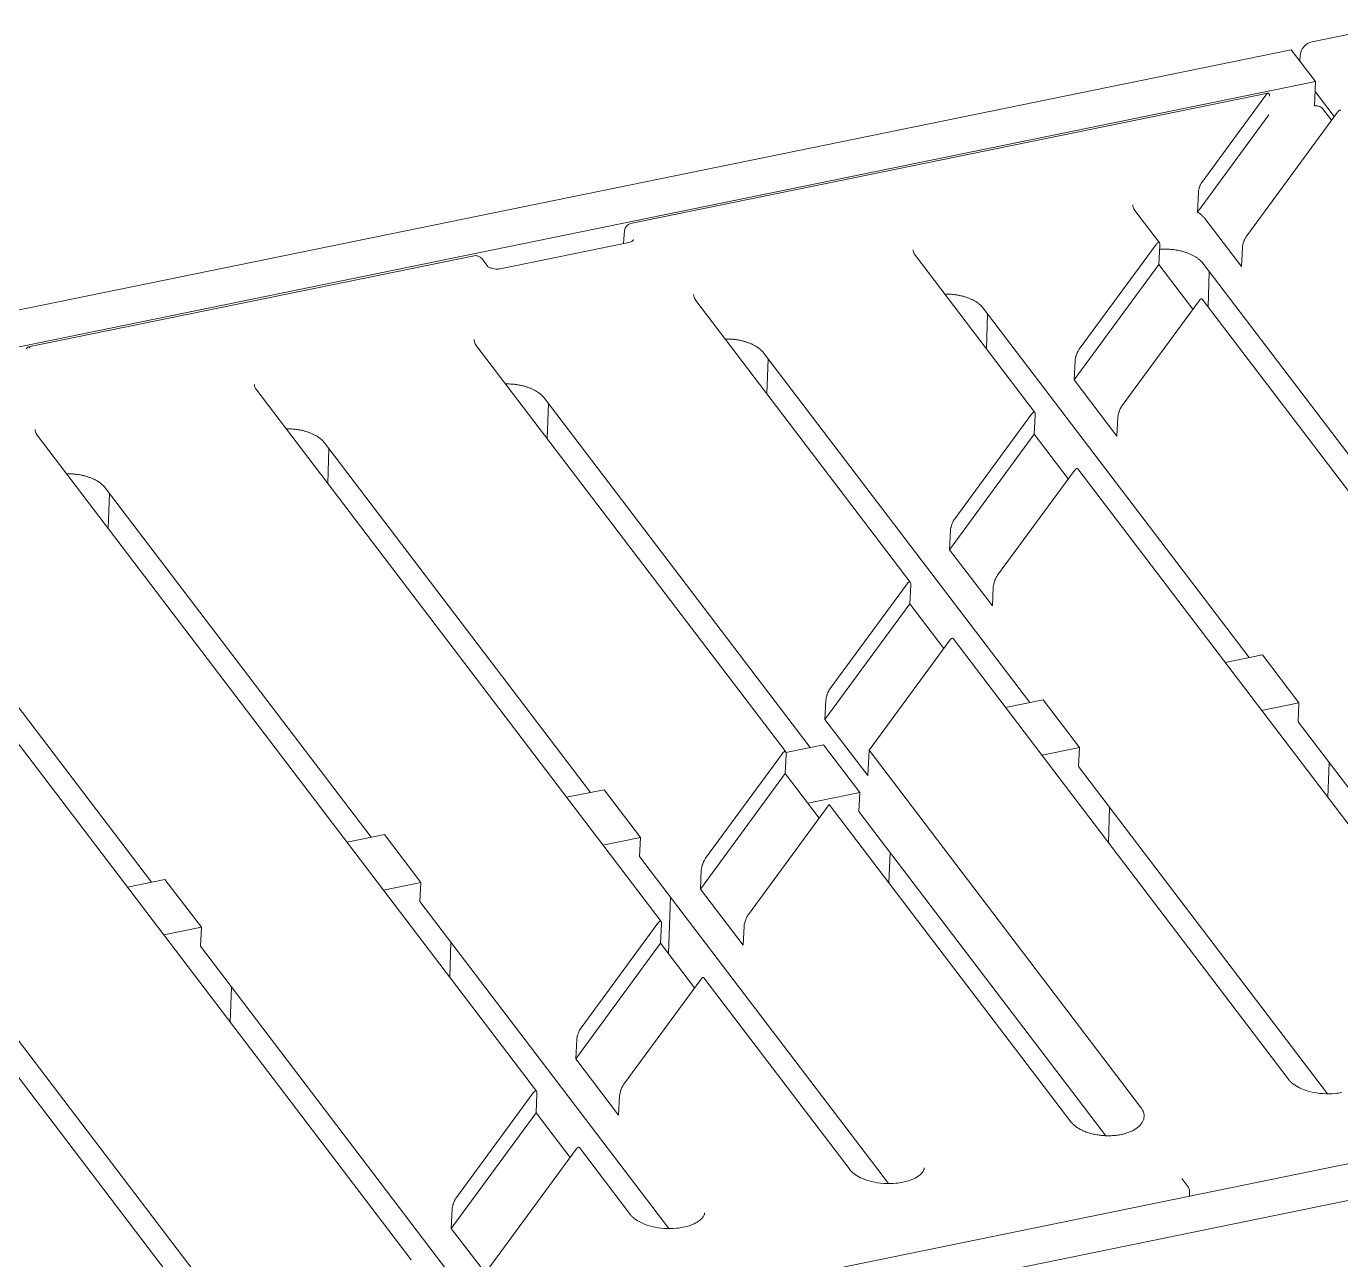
# Model space of a CAD drawing. Header units: millimetres. Extents: x 4267 to 8467, y 166 to 3136.
# Drawn here: x 5478.5 to 5557.1, y 2022.9 to 2096.7 of the extents above; entities that cross this region are included whole.
import ezdxf

# ---------------------------------------------------------------- set-up
doc = ezdxf.new("R2010")
doc.units = ezdxf.units.MM

msp = doc.modelspace()

# ---------------------------------------------------------------- linework, layer by layer
at = {"linetype": 'Continuous', "lineweight": 5}
for p, q in [((5559.907, 2096.669, 326.374), (5555.381, 2095.743, 326.374)), ((5135.581, 2009.621, 326.374), (5554.128, 2095.268, 326.374)), ((5554.128, 2095.268, 326.374), (5555.578, 2093.362, 326.374)), ((5554.652, 2094.886, 326.374), (5554.639, 2094.596, 326.374)), ((5137.031, 2007.715, 326.374), (5555.578, 2093.362, 326.374)), ((5555.578, 2093.362, 326.374), (5555.519, 2091.918, 326.374)), ((5552.734, 2092.665, 326.374), (5514.621, 2084.866, 326.374)), ((5548.77, 2087.328, 326.374), (5552.601, 2092.548, 326.374)), ((5555.554, 2092.778, 326.374), (5556.7, 2091.272, 326.374)), ((5556, 2091.752, 326.374), (5556.535, 2091.048, 326.374)), ((5552.775, 2091.367, 326.374), (5548.512, 2085.559, 326.374)), ((5556.891, 2091.532, 326.374), (5551.464, 2084.14, 326.374)), ((5548.512, 2085.559, 326.374), (5548.569, 2086.701, 326.374)), ((5546.242, 2083.716, 326.374), (5544.775, 2085.644, 326.374)), ((5551.151, 2082.295, 326.374), (5548.963, 2085.169, 326.374)), ((5514.508, 2083.742, 326.374), (5506.82, 2082.168, 326.374)), ((5514.258, 2084.454, 326.374), (5514.197, 2083.678, 326.374)), ((5505.258, 2082.95, 326.374), (5478.617, 2077.498, 326.374)), ((5538.793, 2073.569, 326.374), (5531.647, 2082.958, 326.374)), ((5541.452, 2077.36, 326.374), (5546.049, 2083.621, 326.374)), ((5546.267, 2083.565, 326.374), (5546.21, 2082.424, 326.374)), ((5551.208, 2083.436, 326.374), (5551.151, 2082.295, 326.374)), ((5506.075, 2082.302, 326.374), (5505.713, 2082.779, 326.374)), ((5546.21, 2082.424, 326.374), (5541.138, 2075.515, 326.374)), ((5546.21, 2082.424, 326.374), (5548.243, 2079.752, 326.374)), ((5564.742, 2061.596, 326.374), (5548.83, 2082.504, 326.374)), ((5549.224, 2081.986, 326.374), (5549.152, 2079.893, 326.374)), ((5531.344, 2063.421, 326.374), (5518.52, 2080.271, 326.374)), ((5551.614, 2058.91, 326.374), (5535.702, 2079.818, 326.374)), ((5548.611, 2080.254, 326.374), (5544.015, 2073.993, 326.374)), ((5580.257, 2039.021, 326.374), (5548.803, 2080.351, 326.374)), ((5535.964, 2079.474, 326.374), (5535.892, 2077.381, 326.374)), ((5523.894, 2053.274, 326.374), (5505.392, 2077.585, 326.374)), ((5538.486, 2056.223, 326.374), (5522.575, 2077.131, 326.374)), ((5522.836, 2076.788, 326.374), (5522.764, 2074.694, 326.374)), ((5541.138, 2075.515, 326.374), (5541.195, 2076.656, 326.374)), ((5543.701, 2072.147, 326.374), (5541.138, 2075.515, 326.374)), ((5516.445, 2043.126, 326.374), (5492.265, 2074.899, 326.374)), ((5525.359, 2053.537, 326.374), (5509.447, 2074.445, 326.374)), ((5509.708, 2074.101, 326.374), (5509.636, 2072.008, 326.374)), ((5534.003, 2067.213, 326.374), (5538.599, 2073.474, 326.374)), ((5538.818, 2073.417, 326.374), (5538.761, 2072.276, 326.374)), ((5543.758, 2073.288, 326.374), (5543.701, 2072.147, 326.374)), ((5508.996, 2032.979, 326.374), (5479.137, 2072.213, 326.374)), ((5538.761, 2072.276, 326.374), (5533.689, 2065.367, 326.374)), ((5538.761, 2072.276, 326.374), (5540.794, 2069.605, 326.374)), ((5512.231, 2050.851, 326.374), (5496.319, 2071.759, 326.374)), ((5496.581, 2071.415, 326.374), (5496.509, 2069.322, 326.374)), ((5541.162, 2070.106, 326.374), (5536.566, 2063.845, 326.374)), ((5567.13, 2036.335, 326.374), (5541.354, 2070.204, 326.374)), ((5499.104, 2048.165, 326.374), (5483.192, 2069.073, 326.374)), ((5483.453, 2068.729, 326.374), (5483.381, 2066.636, 326.374)), ((5533.689, 2065.367, 326.374), (5533.746, 2066.509, 326.374)), ((5485.976, 2045.478, 326.374), (5470.064, 2066.386, 326.374)), ((5501.492, 2022.903, 326.374), (5469.484, 2064.96, 326.374)), ((5536.252, 2062, 326.374), (5533.689, 2065.367, 326.374)), ((5526.554, 2057.065, 326.374), (5531.15, 2063.326, 326.374)), ((5531.369, 2063.27, 326.374), (5531.312, 2062.129, 326.374)), ((5536.309, 2063.141, 326.374), (5536.252, 2062, 326.374)), ((5531.312, 2062.129, 326.374), (5526.24, 2055.22, 326.374)), ((5531.312, 2062.129, 326.374), (5533.345, 2059.457, 326.374)), ((5533.713, 2059.959, 326.374), (5528.879, 2053.374, 326.374)), ((5554.002, 2033.648, 326.374), (5533.906, 2060.054, 326.374)), ((5550.173, 2058.615, 326.374), (5552.413, 2059.073, 326.374)), ((5552.413, 2059.073, 326.374), (5554.588, 2056.216, 326.374)), ((5526.24, 2055.22, 326.374), (5526.297, 2056.361, 326.374)), ((5537.046, 2055.929, 326.374), (5539.285, 2056.387, 326.374)), ((5539.285, 2056.387, 326.374), (5541.46, 2053.53, 326.374)), ((5554.588, 2056.216, 326.374), (5552.348, 2055.757, 326.374)), ((5554.531, 2055.077, 326.374), (5554.588, 2056.216, 326.374)), ((5488.364, 2020.217, 326.374), (5462.035, 2054.813, 326.374)), ((5528.803, 2051.852, 326.374), (5526.24, 2055.22, 326.374)), ((5569.422, 2035.511, 326.374), (5554.531, 2055.077, 326.374)), ((5519.104, 2046.918, 326.374), (5523.701, 2053.179, 326.374)), ((5523.919, 2053.122, 326.374), (5523.862, 2051.981, 326.374)), ((5523.909, 2053.241, 326.374), (5526.158, 2053.701, 326.374)), ((5526.158, 2053.701, 326.374), (5528.332, 2050.843, 326.374)), ((5528.879, 2053.374, 326.374), (5528.803, 2051.852, 326.374)), ((5545.139, 2032.009, 326.374), (5528.879, 2053.374, 326.374)), ((5541.46, 2053.53, 326.374), (5539.22, 2053.071, 326.374)), ((5541.403, 2052.391, 326.374), (5541.46, 2053.53, 326.374)), ((5556.294, 2032.825, 326.374), (5541.403, 2052.391, 326.374)), ((5556.316, 2050.543, 326.374), (5556.388, 2052.637, 326.374)), ((5523.862, 2051.981, 326.374), (5518.791, 2045.072, 326.374)), ((5523.862, 2051.981, 326.374), (5525.896, 2049.31, 326.374)), ((5510.79, 2050.556, 326.374), (5513.03, 2051.014, 326.374)), ((5513.03, 2051.014, 326.374), (5515.205, 2048.157, 326.374)), ((5528.332, 2050.843, 326.374), (5525.214, 2050.205, 326.374)), ((5528.275, 2049.705, 326.374), (5528.332, 2050.843, 326.374)), ((5526.501, 2050.135, 326.374), (5521.667, 2043.55, 326.374)), ((5526.501, 2050.135, 326.374), (5540.949, 2031.151, 326.374)), ((5543.189, 2047.857, 326.374), (5543.261, 2049.95, 326.374)), ((5543.03, 2030.318, 326.374), (5528.275, 2049.705, 326.374)), ((5497.663, 2047.87, 326.374), (5499.903, 2048.328, 326.374)), ((5499.903, 2048.328, 326.374), (5502.077, 2045.471, 326.374)), ((5515.205, 2048.157, 326.374), (5512.965, 2047.699, 326.374)), ((5515.148, 2047.019, 326.374), (5515.205, 2048.157, 326.374)), ((5530.039, 2027.452, 326.374), (5515.148, 2047.019, 326.374)), ((5530.07, 2045.446, 326.374), (5530.133, 2047.264, 326.374)), ((5518.791, 2045.072, 326.374), (5518.848, 2046.213, 326.374)), ((5484.535, 2045.184, 326.374), (5486.775, 2045.642, 326.374)), ((5486.775, 2045.642, 326.374), (5488.95, 2042.784, 326.374)), ((5502.077, 2045.471, 326.374), (5499.838, 2045.012, 326.374)), ((5502.02, 2044.332, 326.374), (5502.077, 2045.471, 326.374)), ((5516.889, 2041.208, 326.374), (5517.005, 2044.578, 326.374)), ((5521.353, 2041.705, 326.374), (5518.791, 2045.072, 326.374)), ((5516.911, 2024.766, 326.374), (5502.02, 2044.332, 326.374)), ((5511.655, 2036.77, 326.374), (5516.252, 2043.032, 326.374)), ((5516.47, 2042.975, 326.374), (5516.413, 2041.834, 326.374)), ((5521.411, 2042.846, 326.374), (5521.353, 2041.705, 326.374)), ((5488.95, 2042.784, 326.374), (5486.71, 2042.326, 326.374)), ((5488.893, 2041.646, 326.374), (5488.95, 2042.784, 326.374)), ((5504.71, 2020.862, 326.374), (5488.893, 2041.646, 326.374)), ((5503.806, 2039.798, 326.374), (5503.878, 2041.892, 326.374)), ((5516.413, 2041.834, 326.374), (5511.341, 2034.925, 326.374)), ((5516.413, 2041.834, 326.374), (5518.446, 2039.162, 326.374)), ((5527.747, 2028.276, 326.374), (5519.006, 2039.761, 326.374)), ((5490.656, 2019.393, 326.374), (5475.765, 2038.96, 326.374)), ((5490.678, 2037.112, 326.374), (5490.75, 2039.205, 326.374)), ((5518.814, 2039.664, 326.374), (5514.218, 2033.403, 326.374)), ((5179.907, 1951.377, 326.374), (5598.455, 2037.024, 326.374)), ((5511.341, 2034.925, 326.374), (5511.398, 2036.066, 326.374)), ((5181.357, 1949.472, 326.374), (5599.905, 2035.119, 326.374)), ((5513.904, 2031.557, 326.374), (5511.341, 2034.925, 326.374)), ((5508.802, 2032.884, 326.374), (5504.206, 2026.623, 326.374)), ((5509.021, 2032.827, 326.374), (5508.964, 2031.686, 326.374)), ((5513.961, 2032.698, 326.374), (5513.904, 2031.557, 326.374)), ((5508.964, 2031.686, 326.374), (5503.892, 2024.777, 326.374)), ((5508.964, 2031.686, 326.374), (5510.997, 2029.015, 326.374)), ((5511.365, 2029.516, 326.374), (5503.118, 2018.282, 326.374)), ((5514.619, 2025.589, 326.374), (5511.556, 2029.614, 326.374)), ((5547.949, 2027.282, 326.374), (5547.586, 2027.758, 326.374)), ((5548.036, 2026.707, 326.374), (5548.042, 2026.995, 326.374)), ((5503.892, 2024.777, 326.374), (5503.949, 2025.919, 326.374)), ((5505.68, 2022.428, 326.374), (5503.892, 2024.777, 326.374))]:
    msp.add_line(p, q, dxfattribs=at)
for points in [[(5548.963, 2085.169), (5548.952, 2085.184, 0.003726), (5548.941, 2085.198, 0.003688), (5548.929, 2085.212, 0.003646), (5548.917, 2085.226, 0.003606), (5548.905, 2085.24, 0.003563), (5548.892, 2085.254, 0.003521), (5548.88, 2085.268, 0.003476), (5548.867, 2085.281, 0.003433), (5548.854, 2085.295, 0.003388), (5548.84, 2085.308, 0.003344), (5548.826, 2085.322, 0.003298), (5548.812, 2085.335, 0.003252), (5548.798, 2085.348, 0.003208), (5548.783, 2085.362, 0.003168), (5548.768, 2085.375, 0.003114), (5548.753, 2085.387, 0.003051), (5548.738, 2085.4, 0.003031), (5548.722, 2085.413, 0.003046), (5548.706, 2085.426, 0.002913), (5548.69, 2085.438, 0.002681), (5548.673, 2085.451, 0.002914), (5548.656, 2085.463, 0.003414), (5548.639, 2085.476, 0.002544), (5548.622, 2085.488, 0.000865), (5548.607, 2085.499, 0.003522), (5548.586, 2085.512, 0.005872), (5548.554, 2085.533, 0.002792), (5548.512, 2085.559, 0.00146)], [(5514.673, 2083.797), (5514.677, 2083.799, 0.002249), (5514.681, 2083.802, 0.002282), (5514.685, 2083.804, 0.002308), (5514.689, 2083.806, 0.002325), (5514.693, 2083.809, 0.002347), (5514.697, 2083.811, 0.00237), (5514.701, 2083.813, 0.002394), (5514.705, 2083.816, 0.002416), (5514.709, 2083.818, 0.002441), (5514.712, 2083.821, 0.002464), (5514.716, 2083.823, 0.00249), (5514.72, 2083.826, 0.002514), (5514.723, 2083.828, 0.002541), (5514.727, 2083.831, 0.002566), (5514.73, 2083.833, 0.002593), (5514.734, 2083.836, 0.002619), (5514.737, 2083.838, 0.002648), (5514.74, 2083.841, 0.002675), (5514.744, 2083.844, 0.002704), (5514.747, 2083.846, 0.002733), (5514.75, 2083.849, 0.002763), (5514.753, 2083.852, 0.00279), (5514.757, 2083.854, 0.002823), (5514.76, 2083.857, 0.002858), (5514.763, 2083.86, 0.002884), (5514.765, 2083.863, 0.002897), (5514.768, 2083.865, 0.002955), (5514.771, 2083.868, 0.003047), (5514.774, 2083.871, 0.002996), (5514.777, 2083.874, 0.002827), (5514.779, 2083.877, 0.003152), (5514.782, 2083.879, 0.003801), (5514.785, 2083.882, 0.002927), (5514.787, 2083.885, 0.001018), (5514.789, 2083.888, 0.004175), (5514.792, 2083.891, 0.007343), (5514.796, 2083.896, 0.003663), (5514.801, 2083.903, 0.001959)], [(5514.705, 2083.817), (5514.707, 2083.818, 0.00159), (5514.709, 2083.82, 0.001604), (5514.711, 2083.821, 0.001616), (5514.713, 2083.823, 0.001627), (5514.715, 2083.824, 0.001639), (5514.717, 2083.826, 0.00165), (5514.719, 2083.828, 0.001663), (5514.721, 2083.829, 0.001674), (5514.723, 2083.831, 0.001687), (5514.725, 2083.832, 0.001699), (5514.727, 2083.834, 0.001712), (5514.728, 2083.836, 0.001724), (5514.73, 2083.837, 0.001738), (5514.732, 2083.839, 0.00175), (5514.734, 2083.841, 0.001764), (5514.736, 2083.842, 0.001777), (5514.738, 2083.844, 0.00179), (5514.739, 2083.846, 0.001803), (5514.741, 2083.847, 0.001818), (5514.743, 2083.849, 0.001831), (5514.745, 2083.851, 0.001845), (5514.746, 2083.852, 0.001858), (5514.748, 2083.854, 0.001874), (5514.75, 2083.856, 0.001891), (5514.751, 2083.857, 0.001901), (5514.753, 2083.859, 0.001904), (5514.755, 2083.861, 0.001935), (5514.756, 2083.863, 0.001989), (5514.758, 2083.864, 0.001948), (5514.759, 2083.866, 0.001832), (5514.761, 2083.868, 0.002037), (5514.762, 2083.87, 0.002449), (5514.764, 2083.871, 0.001876), (5514.765, 2083.873, 0.000647), (5514.766, 2083.875, 0.002669), (5514.768, 2083.877, 0.004662), (5514.77, 2083.88, 0.002309), (5514.774, 2083.884, 0.001231)], [(5514.801, 2083.903), (5514.798, 2083.901, 0.003242), (5514.795, 2083.899, 0.003257), (5514.791, 2083.897, 0.003269), (5514.788, 2083.894, 0.003279), (5514.785, 2083.892, 0.003291), (5514.781, 2083.89, 0.0033), (5514.778, 2083.888, 0.00331), (5514.775, 2083.885, 0.003319), (5514.772, 2083.883, 0.003328), (5514.769, 2083.88, 0.003336), (5514.766, 2083.878, 0.003343), (5514.763, 2083.875, 0.003347), (5514.76, 2083.873, 0.003356), (5514.757, 2083.87, 0.003367), (5514.754, 2083.868, 0.003364), (5514.751, 2083.865, 0.003348), (5514.748, 2083.863, 0.00338), (5514.746, 2083.86, 0.003449), (5514.743, 2083.857, 0.003357), (5514.74, 2083.854, 0.00314), (5514.738, 2083.852, 0.003459), (5514.735, 2083.849, 0.004112), (5514.732, 2083.846, 0.003137), (5514.73, 2083.843, 0.001107), (5514.728, 2083.841, 0.004395), (5514.725, 2083.837, 0.007552), (5514.721, 2083.832, 0.003712), (5514.716, 2083.825, 0.001975)], [(5505.258, 2082.95), (5505.258, 2082.95, 0.000016), (5505.258, 2082.95, 0.000016), (5505.258, 2082.95, 0.000016), (5505.258, 2082.95, 0.000016), (5505.258, 2082.95, 0.000016), (5505.258, 2082.95, 0.000016), (5505.258, 2082.95, 0.000016), (5505.258, 2082.95, 0.000016), (5505.258, 2082.95, 0.000016), (5505.258, 2082.95, 0.000016), (5505.258, 2082.95, 0.000016), (5505.258, 2082.95, 0.000016), (5505.258, 2082.95, 0.000016), (5505.258, 2082.95, 0.000016), (5505.258, 2082.95, 0.000016), (5505.258, 2082.95, 0.000016), (5505.258, 2082.95, 0.000016), (5505.258, 2082.95, 0.000017), (5505.258, 2082.95, 0.000016), (5505.258, 2082.95, 0.000015), (5505.258, 2082.95, 0.000017), (5505.258, 2082.95, 0.00002), (5505.258, 2082.95, 0.000015), (5505.258, 2082.95, 0.000005), (5505.258, 2082.95, 0.000021), (5505.258, 2082.95, 0.000037), (5505.258, 2082.95, 0.000018), (5505.258, 2082.95, 0.00001)], [(5548.83, 2082.504), (5548.791, 2082.553, 0.013784), (5548.747, 2082.601, 0.012477), (5548.7, 2082.65, 0.011678), (5548.648, 2082.698, 0.011501), (5548.592, 2082.745, 0.011076), (5548.531, 2082.792, 0.010637), (5548.466, 2082.838, 0.010167), (5548.397, 2082.883, 0.009824), (5548.324, 2082.927, 0.009425), (5548.246, 2082.969, 0.009105), (5548.165, 2083.01, 0.008753), (5548.08, 2083.049, 0.008471), (5547.991, 2083.086, 0.00818), (5547.9, 2083.121, 0.007953), (5547.805, 2083.154, 0.00769), (5547.708, 2083.184, 0.00745), (5547.608, 2083.212, 0.007306), (5547.506, 2083.237, 0.00726), (5547.402, 2083.26, 0.006926), (5547.298, 2083.28, 0.006401), (5547.193, 2083.297, 0.006856), (5547.086, 2083.311, 0.007896), (5546.976, 2083.322, 0.006087), (5546.872, 2083.331, 0.002462), (5546.779, 2083.338, 0.008141), (5546.661, 2083.34, 0.01379), (5546.485, 2083.336, 0.00702), (5546.255, 2083.327, 0.003829)], [(5535.702, 2079.818), (5535.667, 2079.862, 0.012486), (5535.628, 2079.906, 0.011398), (5535.586, 2079.95, 0.010734), (5535.54, 2079.994, 0.010589), (5535.49, 2080.037, 0.010234), (5535.437, 2080.08, 0.009866), (5535.38, 2080.123, 0.009467), (5535.32, 2080.164, 0.009175), (5535.256, 2080.205, 0.008829), (5535.189, 2080.245, 0.008551), (5535.118, 2080.283, 0.00824), (5535.045, 2080.32, 0.00799), (5534.968, 2080.356, 0.007726), (5534.888, 2080.39, 0.007521), (5534.805, 2080.422, 0.007275), (5534.72, 2080.453, 0.007049), (5534.633, 2080.482, 0.006912), (5534.543, 2080.508, 0.006873), (5534.452, 2080.533, 0.006538), (5534.359, 2080.555, 0.006021), (5534.265, 2080.576, 0.006461), (5534.169, 2080.593, 0.007463), (5534.07, 2080.609, 0.005682), (5533.976, 2080.622, 0.002193), (5533.891, 2080.633, 0.007661), (5533.783, 2080.642, 0.012902), (5533.617, 2080.649, 0.006433), (5533.401, 2080.654, 0.00346)], [(5522.575, 2077.131), (5522.539, 2077.176, 0.012486), (5522.5, 2077.22, 0.011398), (5522.458, 2077.264, 0.010734), (5522.412, 2077.308, 0.010589), (5522.362, 2077.351, 0.010234), (5522.309, 2077.394, 0.009866), (5522.253, 2077.436, 0.009467), (5522.192, 2077.478, 0.009175), (5522.128, 2077.519, 0.008829), (5522.061, 2077.558, 0.008551), (5521.991, 2077.597, 0.00824), (5521.917, 2077.634, 0.00799), (5521.84, 2077.669, 0.007726), (5521.76, 2077.704, 0.007521), (5521.678, 2077.736, 0.007275), (5521.593, 2077.767, 0.007049), (5521.505, 2077.795, 0.006912), (5521.416, 2077.822, 0.006873), (5521.324, 2077.847, 0.006538), (5521.231, 2077.869, 0.006021), (5521.138, 2077.889, 0.006461), (5521.042, 2077.907, 0.007463), (5520.942, 2077.923, 0.005682), (5520.849, 2077.936, 0.002193), (5520.764, 2077.947, 0.007661), (5520.655, 2077.956, 0.012902), (5520.489, 2077.963, 0.006433), (5520.273, 2077.968, 0.003461)], [(5509.447, 2074.445), (5509.412, 2074.489, 0.012486), (5509.373, 2074.533, 0.011398), (5509.33, 2074.578, 0.010734), (5509.284, 2074.621, 0.010589), (5509.235, 2074.665, 0.010234), (5509.182, 2074.708, 0.009866), (5509.125, 2074.75, 0.009467), (5509.065, 2074.792, 0.009174), (5509.001, 2074.832, 0.008829), (5508.934, 2074.872, 0.008551), (5508.863, 2074.91, 0.00824), (5508.789, 2074.947, 0.00799), (5508.712, 2074.983, 0.007726), (5508.633, 2075.017, 0.007521), (5508.55, 2075.05, 0.007275), (5508.465, 2075.08, 0.007049), (5508.378, 2075.109, 0.006912), (5508.288, 2075.136, 0.006873), (5508.197, 2075.16, 0.006538), (5508.104, 2075.183, 0.006021), (5508.01, 2075.203, 0.006461), (5507.914, 2075.221, 0.007463), (5507.815, 2075.237, 0.005682), (5507.721, 2075.25, 0.002193), (5507.636, 2075.261, 0.007661), (5507.527, 2075.269, 0.012902), (5507.362, 2075.276, 0.006433), (5507.145, 2075.281, 0.003461)], [(5496.319, 2071.759), (5496.284, 2071.803, 0.012486), (5496.245, 2071.847, 0.011398), (5496.203, 2071.891, 0.010734), (5496.157, 2071.935, 0.010589), (5496.107, 2071.979, 0.010234), (5496.054, 2072.022, 0.009866), (5495.997, 2072.064, 0.009467), (5495.937, 2072.105, 0.009174), (5495.873, 2072.146, 0.008829), (5495.806, 2072.186, 0.008551), (5495.736, 2072.224, 0.00824), (5495.662, 2072.261, 0.00799), (5495.585, 2072.297, 0.007726), (5495.505, 2072.331, 0.007521), (5495.423, 2072.363, 0.007275), (5495.338, 2072.394, 0.007049), (5495.25, 2072.423, 0.006912), (5495.161, 2072.449, 0.006873), (5495.069, 2072.474, 0.006538), (5494.976, 2072.497, 0.006021), (5494.883, 2072.517, 0.006461), (5494.786, 2072.535, 0.007463), (5494.687, 2072.55, 0.005682), (5494.594, 2072.564, 0.002193), (5494.508, 2072.574, 0.007661), (5494.4, 2072.583, 0.012902), (5494.234, 2072.59, 0.006433), (5494.018, 2072.595, 0.003461)], [(5483.192, 2069.072), (5483.156, 2069.117, 0.012486), (5483.118, 2069.161, 0.011398), (5483.075, 2069.205, 0.010733), (5483.029, 2069.249, 0.010589), (5482.98, 2069.292, 0.010234), (5482.927, 2069.335, 0.009866), (5482.87, 2069.378, 0.009467), (5482.81, 2069.419, 0.009174), (5482.746, 2069.46, 0.008829), (5482.679, 2069.499, 0.008551), (5482.608, 2069.538, 0.00824), (5482.534, 2069.575, 0.00799), (5482.457, 2069.611, 0.007726), (5482.378, 2069.645, 0.007521), (5482.295, 2069.677, 0.007275), (5482.21, 2069.708, 0.007049), (5482.123, 2069.736, 0.006912), (5482.033, 2069.763, 0.006873), (5481.941, 2069.788, 0.006538), (5481.849, 2069.81, 0.006021), (5481.755, 2069.83, 0.006461), (5481.659, 2069.848, 0.007463), (5481.56, 2069.864, 0.005682), (5481.466, 2069.877, 0.002193), (5481.381, 2069.888, 0.007661), (5481.272, 2069.897, 0.012902), (5481.106, 2069.904, 0.006433), (5480.89, 2069.909, 0.003461)], [(5553.948, 2033.701), (5553.954, 2033.693, 0.002098), (5553.961, 2033.685, 0.002037), (5553.967, 2033.677, 0.002012), (5553.974, 2033.669, 0.002027), (5553.981, 2033.66, 0.002025), (5553.988, 2033.652, 0.002021), (5553.994, 2033.644, 0.002013), (5554.002, 2033.636, 0.002013), (5554.009, 2033.627, 0.002007), (5554.016, 2033.619, 0.002006), (5554.024, 2033.611, 0.001998), (5554.032, 2033.602, 0.001997), (5554.04, 2033.594, 0.00199), (5554.048, 2033.585, 0.001989), (5554.056, 2033.577, 0.001981), (5554.064, 2033.568, 0.00198), (5554.073, 2033.56, 0.001972), (5554.082, 2033.551, 0.00197), (5554.09, 2033.543, 0.001962), (5554.099, 2033.534, 0.001961), (5554.109, 2033.525, 0.001952), (5554.118, 2033.517, 0.001949), (5554.128, 2033.508, 0.001942), (5554.137, 2033.499, 0.001944), (5554.147, 2033.49, 0.00193), (5554.157, 2033.482, 0.001915), (5554.167, 2033.473, 0.001925), (5554.178, 2033.464, 0.001966), (5554.188, 2033.455, 0.001895), (5554.199, 2033.447, 0.001756), (5554.21, 2033.438, 0.001949), (5554.221, 2033.429, 0.002343), (5554.233, 2033.42, 0.001735), (5554.244, 2033.411, 0.000527), (5554.254, 2033.404, 0.002501), (5554.268, 2033.394, 0.004275), (5554.289, 2033.378, 0.002023), (5554.317, 2033.358, 0.001046)], [(5540.949, 2031.151), (5541.004, 2031.084, 0.019384), (5541.068, 2031.017, 0.016958), (5541.139, 2030.95, 0.01546), (5541.219, 2030.885, 0.015115), (5541.308, 2030.82, 0.014342), (5541.404, 2030.758, 0.013565), (5541.509, 2030.699, 0.012774), (5541.621, 2030.642, 0.012215), (5541.74, 2030.589, 0.011604), (5541.866, 2030.539, 0.011121), (5541.997, 2030.494, 0.01064), (5542.133, 2030.454, 0.010262), (5542.274, 2030.418, 0.009906), (5542.418, 2030.387, 0.009614), (5542.564, 2030.362, 0.009367), (5542.711, 2030.342, 0.00915), (5542.859, 2030.328, 0.009001), (5543.006, 2030.319, 0.008853), (5543.151, 2030.315, 0.008781), (5543.295, 2030.316, 0.008676), (5543.434, 2030.322, 0.008698), (5543.57, 2030.333, 0.008696), (5543.702, 2030.348, 0.008709), (5543.829, 2030.367, 0.008573), (5543.95, 2030.389, 0.008985), (5544.068, 2030.416, 0.009304), (5544.186, 2030.447, 0.009532), (5544.302, 2030.483, 0.010379), (5544.415, 2030.523, 0.011168), (5544.525, 2030.568, 0.012013), (5544.632, 2030.618, 0.012929), (5544.733, 2030.672, 0.014073), (5544.828, 2030.731, 0.015316), (5544.917, 2030.794, 0.016745), (5544.998, 2030.86, 0.018258), (5545.072, 2030.93, 0.019839), (5545.137, 2031.004, 0.021763), (5545.193, 2031.08, 0.023929), (5545.239, 2031.158, 0.025224), (5545.275, 2031.237, 0.025287), (5545.302, 2031.317, 0.028559), (5545.319, 2031.399, 0.033975), (5545.324, 2031.482, 0.02733), (5545.324, 2031.56, 0.012265), (5545.318, 2031.631, 0.035019), (5545.293, 2031.718, 0.054809), (5545.232, 2031.846, 0.025754), (5545.139, 2032.009, 0.013442)], [(5527.693, 2028.328), (5527.699, 2028.32, 0.002098), (5527.706, 2028.312, 0.002038), (5527.712, 2028.304, 0.002012), (5527.719, 2028.296, 0.002027), (5527.725, 2028.288, 0.002025), (5527.732, 2028.28, 0.002021), (5527.739, 2028.271, 0.002014), (5527.746, 2028.263, 0.002014), (5527.754, 2028.255, 0.002007), (5527.761, 2028.246, 0.002006), (5527.769, 2028.238, 0.001999), (5527.777, 2028.23, 0.001998), (5527.785, 2028.221, 0.00199), (5527.793, 2028.213, 0.001989), (5527.801, 2028.204, 0.001981), (5527.809, 2028.196, 0.00198), (5527.818, 2028.187, 0.001972), (5527.826, 2028.179, 0.00197), (5527.835, 2028.17, 0.001962), (5527.844, 2028.161, 0.001961), (5527.853, 2028.153, 0.001952), (5527.863, 2028.144, 0.001949), (5527.872, 2028.135, 0.001943), (5527.882, 2028.127, 0.001944), (5527.892, 2028.118, 0.00193), (5527.902, 2028.109, 0.001915), (5527.912, 2028.1, 0.001925), (5527.923, 2028.092, 0.001966), (5527.933, 2028.083, 0.001895), (5527.944, 2028.074, 0.001757), (5527.955, 2028.065, 0.001949), (5527.966, 2028.056, 0.002343), (5527.978, 2028.047, 0.001735), (5527.989, 2028.039, 0.000527), (5527.999, 2028.031, 0.002501), (5528.013, 2028.021, 0.004275), (5528.034, 2028.006, 0.002023), (5528.062, 2027.986, 0.001046)], [(5548.042, 2026.995), (5548.042, 2026.995, -0.000005), (5548.042, 2026.995, -0.000005), (5548.042, 2026.995, -0.000005), (5548.042, 2026.995, -0.000005), (5548.042, 2026.995, -0.000005), (5548.042, 2026.995, -0.000005), (5548.042, 2026.995, -0.000005), (5548.042, 2026.995, -0.000005), (5548.042, 2026.995, -0.000005), (5548.042, 2026.995, -0.000005), (5548.042, 2026.995, -0.000005), (5548.042, 2026.995, -0.000005), (5548.042, 2026.995, -0.000005), (5548.042, 2026.995, -0.000005), (5548.042, 2026.995, -0.000005), (5548.042, 2026.995, -0.000005), (5548.042, 2026.995, -0.000005), (5548.042, 2026.995, -0.000005), (5548.042, 2026.995, -0.000005), (5548.042, 2026.995, -0.000005), (5548.042, 2026.995, -0.000005), (5548.042, 2026.995, -0.000005), (5548.042, 2026.995, -0.000005), (5548.042, 2026.995, -0.000005), (5548.042, 2026.995, -0.000005), (5548.042, 2026.995, -0.000005), (5548.042, 2026.995, -0.000005), (5548.042, 2026.995, -0.000005), (5548.042, 2026.995, -0.000005), (5548.042, 2026.995, -0.000005), (5548.042, 2026.995, -0.000005), (5548.042, 2026.995, -0.000006), (5548.042, 2026.995, -0.000005), (5548.042, 2026.995, -0.000002), (5548.042, 2026.995, -0.000007), (5548.042, 2026.995, -0.000011), (5548.042, 2026.995, -0.000006), (5548.042, 2026.995, -0.000003)], [(5514.565, 2025.642), (5514.572, 2025.634, 0.002099), (5514.578, 2025.626, 0.002038), (5514.584, 2025.618, 0.002013), (5514.591, 2025.61, 0.002028), (5514.598, 2025.602, 0.002026), (5514.605, 2025.593, 0.002022), (5514.612, 2025.585, 0.002014), (5514.619, 2025.577, 0.002014), (5514.626, 2025.568, 0.002007), (5514.634, 2025.56, 0.002006), (5514.641, 2025.552, 0.001999), (5514.649, 2025.543, 0.001998), (5514.657, 2025.535, 0.001991), (5514.665, 2025.526, 0.001989), (5514.673, 2025.518, 0.001982), (5514.682, 2025.509, 0.00198), (5514.69, 2025.501, 0.001972), (5514.699, 2025.492, 0.001971), (5514.708, 2025.484, 0.001963), (5514.717, 2025.475, 0.001961), (5514.726, 2025.466, 0.001953), (5514.735, 2025.458, 0.001949), (5514.745, 2025.449, 0.001943), (5514.754, 2025.44, 0.001945), (5514.764, 2025.432, 0.001931), (5514.774, 2025.423, 0.001915), (5514.785, 2025.414, 0.001925), (5514.795, 2025.405, 0.001966), (5514.806, 2025.397, 0.001895), (5514.816, 2025.388, 0.001757), (5514.827, 2025.379, 0.001949), (5514.838, 2025.37, 0.002343), (5514.85, 2025.361, 0.001735), (5514.861, 2025.352, 0.000527), (5514.871, 2025.345, 0.002501), (5514.885, 2025.335, 0.004275), (5514.906, 2025.319, 0.002023), (5514.935, 2025.299, 0.001046)]]:
    msp.add_lwpolyline(points, format="xyb", dxfattribs=at)
for points in [[(5555.381, 2095.743, 326.374), (5554.983, 2095.667, 326.374), (5554.665, 2095.299, 326.374), (5554.652, 2094.893, 326.374)], [(5554.652, 2094.893, 326.374), (5554.652, 2094.89, 326.374), (5554.652, 2094.888, 326.374), (5554.652, 2094.886, 326.374)], [(5544.775, 2085.644, 326.374), (5544.669, 2085.785, 326.374), (5544.639, 2085.899, 326.374), (5544.644, 2085.996, 326.374)], [(5514.621, 2084.866, 326.374), (5514.427, 2084.829, 326.374), (5514.27, 2084.652, 326.374), (5514.258, 2084.454, 326.374)], [(5514.705, 2083.817, 326.374), (5514.679, 2083.797, 326.374), (5514.606, 2083.761, 326.374), (5514.509, 2083.741, 326.374)], [(5505.713, 2082.779, 326.374), (5505.61, 2082.916, 326.374), (5505.426, 2082.986, 326.374), (5505.258, 2082.949, 326.374)], [(5531.647, 2082.958, 326.374), (5531.541, 2083.099, 326.374), (5531.512, 2083.212, 326.374), (5531.516, 2083.309, 326.374)], [(5518.52, 2080.271, 326.374), (5518.414, 2080.412, 326.374), (5518.384, 2080.526, 326.374), (5518.388, 2080.623, 326.374)], [(5505.392, 2077.585, 326.374), (5505.286, 2077.726, 326.374), (5505.256, 2077.84, 326.374), (5505.261, 2077.937, 326.374)], [(5492.264, 2074.899, 326.374), (5492.158, 2075.04, 326.374), (5492.129, 2075.153, 326.374), (5492.133, 2075.251, 326.374)], [(5479.137, 2072.212, 326.374), (5479.031, 2072.354, 326.374), (5479.001, 2072.467, 326.374), (5479.006, 2072.564, 326.374)], [(5548.042, 2026.995, 326.374), (5548.044, 2027.097, 326.374), (5548.011, 2027.2, 326.374), (5547.949, 2027.282, 326.374)]]:
    msp.add_open_spline(points, degree=3, dxfattribs=at)
for points, knots in [([(5552.82, 2092.498, 326.374), (5552.822, 2092.533, 326.374), (5552.82, 2092.563, 326.374), (5552.813, 2092.596, 326.374), (5552.812, 2092.604, 326.374), (5552.799, 2092.643, 326.374), (5552.784, 2092.661, 326.374), (5552.746, 2092.669, 326.374), (5552.728, 2092.665, 326.374), (5552.701, 2092.65, 326.374), (5552.693, 2092.645, 326.374), (5552.66, 2092.619, 326.374), (5552.631, 2092.588, 326.374), (5552.601, 2092.548, 326.374)], [0, 0, 0, 0, 0.1875, 0.1875, 0.25, 0.25, 0.5, 0.5, 0.6875, 0.6875, 0.75, 0.75, 1, 1, 1, 1]), ([(5556, 2091.752, 326.374), (5555.952, 2091.814, 326.374), (5555.86, 2091.867, 326.374), (5555.676, 2091.913, 326.374), (5555.596, 2091.921, 326.374), (5555.519, 2091.918, 326.374)], [0, 0, 0, 0, 0.5, 0.5, 0.8268618, 0.8268618, 0.8268618, 0.8268618]), ([(5557.082, 2091.63, 326.374), (5557.082, 2091.63, 326.374), (5557.081, 2091.632, 326.374), (5557.076, 2091.637, 326.374), (5557.07, 2091.643, 326.374), (5557.062, 2091.647, 326.374), (5557.057, 2091.649, 326.374), (5557.054, 2091.65, 326.374), (5557.043, 2091.652, 326.374), (5557.032, 2091.652, 326.374), (5557.013, 2091.646, 326.374), (5557.006, 2091.643, 326.374), (5556.995, 2091.637, 326.374), (5556.99, 2091.634, 326.374), (5556.983, 2091.629, 326.374), (5556.98, 2091.627, 326.374), (5556.978, 2091.626, 326.374), (5556.977, 2091.624, 326.374), (5556.958, 2091.611, 326.374), (5556.93, 2091.586, 326.374), (5556.891, 2091.532, 326.374)], [0.3591958, 0.3591958, 0.3591958, 0.3591958, 0.375, 0.375, 0.4375, 0.46875, 0.46875, 0.5, 0.5, 0.625, 0.625, 0.6875, 0.6875, 0.71875, 0.734375, 0.7421875, 0.7421875, 0.75, 0.75, 1, 1, 1, 1]), ([(5548.569, 2086.701, 326.374), (5548.571, 2086.745, 326.374), (5548.577, 2086.798, 326.374), (5548.594, 2086.888, 326.374), (5548.601, 2086.919, 326.374), (5548.614, 2086.968, 326.374), (5548.618, 2086.984, 326.374), (5548.626, 2087.009, 326.374), (5548.63, 2087.021, 326.374), (5548.634, 2087.034, 326.374), (5548.636, 2087.042, 326.374), (5548.638, 2087.048, 326.374), (5548.645, 2087.071, 326.374), (5548.654, 2087.095, 326.374), (5548.669, 2087.135, 326.374), (5548.675, 2087.149, 326.374), (5548.687, 2087.179, 326.374), (5548.694, 2087.193, 326.374), (5548.733, 2087.276, 326.374), (5548.756, 2087.31, 326.374), (5548.77, 2087.328, 326.374)], [0, 0, 0, 0, 0.25, 0.25, 0.375, 0.375, 0.4375, 0.4375, 0.46875, 0.484375, 0.484375, 0.5, 0.5, 0.625, 0.625, 0.6875, 0.6875, 0.75, 0.75, 1, 1, 1, 1]), ([(5546.048, 2083.621, 326.374), (5546.068, 2083.649, 326.374), (5546.086, 2083.668, 326.374), (5546.107, 2083.69, 326.374), (5546.114, 2083.696, 326.374), (5546.122, 2083.704, 326.374), (5546.126, 2083.707, 326.374), (5546.131, 2083.711, 326.374), (5546.132, 2083.712, 326.374), (5546.134, 2083.713, 326.374), (5546.134, 2083.713, 326.374), (5546.151, 2083.726, 326.374), (5546.165, 2083.734, 326.374), (5546.184, 2083.739, 326.374), (5546.19, 2083.74, 326.374), (5546.199, 2083.741, 326.374), (5546.201, 2083.741, 326.374), (5546.206, 2083.74, 326.374), (5546.208, 2083.74, 326.374), (5546.254, 2083.728, 326.374), (5546.272, 2083.659, 326.374), (5546.267, 2083.565, 326.374)], [0, 0, 0, 0, 0.125, 0.125, 0.1875, 0.1875, 0.21875, 0.234375, 0.242188, 0.242188, 0.25, 0.25, 0.375, 0.375, 0.4375, 0.4375, 0.46875, 0.46875, 0.5, 0.5, 1, 1, 1, 1]), ([(5551.464, 2084.14, 326.374), (5551.444, 2084.113, 326.374), (5551.427, 2084.086, 326.374), (5551.405, 2084.048, 326.374), (5551.398, 2084.036, 326.374), (5551.389, 2084.019, 326.374), (5551.384, 2084.011, 326.374), (5551.38, 2084.003, 326.374), (5551.378, 2083.999, 326.374), (5551.377, 2083.997, 326.374), (5551.377, 2083.996, 326.374), (5551.358, 2083.961, 326.374), (5551.343, 2083.928, 326.374), (5551.321, 2083.879, 326.374), (5551.315, 2083.862, 326.374), (5551.305, 2083.838, 326.374), (5551.302, 2083.831, 326.374), (5551.296, 2083.815, 326.374), (5551.294, 2083.808, 326.374), (5551.241, 2083.662, 326.374), (5551.212, 2083.53, 326.374), (5551.208, 2083.436, 326.374)], [0, 0, 0, 0, 0.125, 0.125, 0.1875, 0.1875, 0.21875, 0.234375, 0.242188, 0.242188, 0.25, 0.25, 0.375, 0.375, 0.4375, 0.4375, 0.46875, 0.46875, 0.5, 0.5, 1, 1, 1, 1]), ([(5506.82, 2082.168, 326.374), (5506.741, 2082.155, 326.374), (5506.396, 2082.111, 326.374), (5506.059, 2082.285, 326.374), (5506.075, 2082.302, 326.374)], [0, 0, 0, 0, 0.272685, 1, 1, 1, 1]), ([(5548.803, 2080.352, 326.374), (5548.803, 2080.351, 326.374), (5548.802, 2080.352, 326.374), (5548.798, 2080.358, 326.374), (5548.791, 2080.363, 326.374), (5548.784, 2080.368, 326.374), (5548.779, 2080.37, 326.374), (5548.776, 2080.371, 326.374), (5548.765, 2080.374, 326.374), (5548.754, 2080.374, 326.374), (5548.735, 2080.368, 326.374), (5548.728, 2080.365, 326.374), (5548.717, 2080.359, 326.374), (5548.711, 2080.356, 326.374), (5548.705, 2080.351, 326.374), (5548.702, 2080.349, 326.374), (5548.7, 2080.348, 326.374), (5548.698, 2080.347, 326.374), (5548.68, 2080.333, 326.374), (5548.651, 2080.308, 326.374), (5548.611, 2080.254, 326.374)], [0.3658311, 0.3658311, 0.3658311, 0.3658311, 0.375, 0.375, 0.4375, 0.46875, 0.46875, 0.5, 0.5, 0.625, 0.625, 0.6875, 0.6875, 0.71875, 0.734375, 0.7421875, 0.7421875, 0.75, 0.75, 1, 1, 1, 1]), ([(5478.482, 2077.381, 326.374), (5478.505, 2077.411, 326.374), (5478.526, 2077.436, 326.374), (5478.554, 2077.462, 326.374), (5478.56, 2077.467, 326.374), (5478.597, 2077.495, 326.374), (5478.622, 2077.503, 326.374), (5478.659, 2077.495, 326.374), (5478.672, 2077.484, 326.374), (5478.685, 2077.459, 326.374), (5478.688, 2077.452, 326.374), (5478.692, 2077.438, 326.374), (5478.694, 2077.432, 326.374), (5478.695, 2077.424, 326.374)], [0, 0, 0, 0, 0.1875, 0.1875, 0.25, 0.25, 0.5, 0.5, 0.6875, 0.6875, 0.75, 0.75, 0.8050392, 0.8050392, 0.8050392, 0.8050392]), ([(5541.195, 2076.656, 326.374), (5541.198, 2076.703, 326.374), (5541.205, 2076.759, 326.374), (5541.226, 2076.852, 326.374), (5541.235, 2076.885, 326.374), (5541.25, 2076.935, 326.374), (5541.258, 2076.96, 326.374), (5541.266, 2076.986, 326.374), (5541.272, 2077.003, 326.374), (5541.276, 2077.012, 326.374), (5541.29, 2077.05, 326.374), (5541.302, 2077.082, 326.374), (5541.323, 2077.131, 326.374), (5541.331, 2077.148, 326.374), (5541.343, 2077.173, 326.374), (5541.349, 2077.185, 326.374), (5541.356, 2077.2, 326.374), (5541.359, 2077.206, 326.374), (5541.361, 2077.21, 326.374), (5541.363, 2077.213, 326.374), (5541.383, 2077.251, 326.374), (5541.412, 2077.306, 326.374), (5541.452, 2077.36, 326.374)], [0, 0, 0, 0, 0.25, 0.25, 0.375, 0.375, 0.4375, 0.46875, 0.46875, 0.5, 0.5, 0.625, 0.625, 0.6875, 0.6875, 0.71875, 0.734375, 0.742188, 0.742188, 0.75, 0.75, 1, 1, 1, 1]), ([(5538.599, 2073.474, 326.374), (5538.619, 2073.501, 326.374), (5538.636, 2073.521, 326.374), (5538.658, 2073.543, 326.374), (5538.664, 2073.549, 326.374), (5538.673, 2073.556, 326.374), (5538.677, 2073.56, 326.374), (5538.681, 2073.563, 326.374), (5538.683, 2073.565, 326.374), (5538.684, 2073.566, 326.374), (5538.684, 2073.566, 326.374), (5538.702, 2073.579, 326.374), (5538.716, 2073.586, 326.374), (5538.735, 2073.592, 326.374), (5538.741, 2073.593, 326.374), (5538.749, 2073.593, 326.374), (5538.752, 2073.593, 326.374), (5538.757, 2073.593, 326.374), (5538.759, 2073.592, 326.374), (5538.805, 2073.581, 326.374), (5538.823, 2073.512, 326.374), (5538.818, 2073.417, 326.374)], [0, 0, 0, 0, 0.125, 0.125, 0.1875, 0.1875, 0.21875, 0.234375, 0.242188, 0.242188, 0.25, 0.25, 0.375, 0.375, 0.4375, 0.4375, 0.46875, 0.46875, 0.5, 0.5, 1, 1, 1, 1]), ([(5544.015, 2073.993, 326.374), (5543.995, 2073.966, 326.374), (5543.978, 2073.938, 326.374), (5543.955, 2073.901, 326.374), (5543.949, 2073.889, 326.374), (5543.939, 2073.872, 326.374), (5543.935, 2073.864, 326.374), (5543.931, 2073.855, 326.374), (5543.929, 2073.851, 326.374), (5543.927, 2073.849, 326.374), (5543.927, 2073.849, 326.374), (5543.909, 2073.814, 326.374), (5543.893, 2073.78, 326.374), (5543.872, 2073.731, 326.374), (5543.865, 2073.715, 326.374), (5543.856, 2073.691, 326.374), (5543.853, 2073.683, 326.374), (5543.847, 2073.667, 326.374), (5543.844, 2073.661, 326.374), (5543.791, 2073.515, 326.374), (5543.763, 2073.383, 326.374), (5543.758, 2073.288, 326.374)], [0, 0, 0, 0, 0.125, 0.125, 0.1875, 0.1875, 0.21875, 0.234375, 0.242188, 0.242188, 0.25, 0.25, 0.375, 0.375, 0.4375, 0.4375, 0.46875, 0.46875, 0.5, 0.5, 1, 1, 1, 1]), ([(5541.354, 2070.204, 326.374), (5541.354, 2070.204, 326.374), (5541.353, 2070.205, 326.374), (5541.349, 2070.21, 326.374), (5541.342, 2070.216, 326.374), (5541.335, 2070.22, 326.374), (5541.33, 2070.222, 326.374), (5541.327, 2070.223, 326.374), (5541.315, 2070.226, 326.374), (5541.304, 2070.226, 326.374), (5541.285, 2070.22, 326.374), (5541.278, 2070.218, 326.374), (5541.268, 2070.212, 326.374), (5541.262, 2070.208, 326.374), (5541.255, 2070.204, 326.374), (5541.252, 2070.202, 326.374), (5541.25, 2070.2, 326.374), (5541.249, 2070.199, 326.374), (5541.23, 2070.185, 326.374), (5541.202, 2070.161, 326.374), (5541.162, 2070.106, 326.374)], [0.3658317, 0.3658317, 0.3658317, 0.3658317, 0.375, 0.375, 0.4375, 0.46875, 0.46875, 0.5, 0.5, 0.625, 0.625, 0.6875, 0.6875, 0.71875, 0.734375, 0.7421875, 0.7421875, 0.75, 0.75, 1, 1, 1, 1]), ([(5533.746, 2066.509, 326.374), (5533.749, 2066.557, 326.374), (5533.756, 2066.611, 326.374), (5533.773, 2066.686, 326.374), (5533.777, 2066.704, 326.374), (5533.795, 2066.77, 326.374), (5533.81, 2066.821, 326.374), (5533.854, 2066.941, 326.374), (5533.883, 2067.006, 326.374), (5533.922, 2067.082, 326.374), (5533.929, 2067.094, 326.374), (5533.958, 2067.147, 326.374), (5533.98, 2067.182, 326.374), (5534.003, 2067.213, 326.374)], [0, 0, 0, 0, 0.25, 0.25, 0.3125, 0.3125, 0.5, 0.5, 0.75, 0.75, 0.8125, 0.8125, 1, 1, 1, 1]), ([(5531.15, 2063.326, 326.374), (5531.17, 2063.354, 326.374), (5531.187, 2063.373, 326.374), (5531.209, 2063.395, 326.374), (5531.215, 2063.401, 326.374), (5531.224, 2063.409, 326.374), (5531.228, 2063.412, 326.374), (5531.232, 2063.416, 326.374), (5531.234, 2063.417, 326.374), (5531.235, 2063.418, 326.374), (5531.235, 2063.418, 326.374), (5531.252, 2063.431, 326.374), (5531.267, 2063.439, 326.374), (5531.286, 2063.444, 326.374), (5531.292, 2063.445, 326.374), (5531.3, 2063.446, 326.374), (5531.303, 2063.446, 326.374), (5531.308, 2063.445, 326.374), (5531.31, 2063.445, 326.374), (5531.355, 2063.433, 326.374), (5531.373, 2063.364, 326.374), (5531.369, 2063.27, 326.374)], [0, 0, 0, 0, 0.125, 0.125, 0.1875, 0.1875, 0.21875, 0.234375, 0.242188, 0.242188, 0.25, 0.25, 0.375, 0.375, 0.4375, 0.4375, 0.46875, 0.46875, 0.5, 0.5, 1, 1, 1, 1]), ([(5536.566, 2063.845, 326.374), (5536.546, 2063.818, 326.374), (5536.528, 2063.791, 326.374), (5536.506, 2063.753, 326.374), (5536.499, 2063.741, 326.374), (5536.49, 2063.724, 326.374), (5536.486, 2063.716, 326.374), (5536.481, 2063.708, 326.374), (5536.479, 2063.704, 326.374), (5536.478, 2063.702, 326.374), (5536.478, 2063.701, 326.374), (5536.46, 2063.666, 326.374), (5536.444, 2063.633, 326.374), (5536.423, 2063.583, 326.374), (5536.416, 2063.567, 326.374), (5536.407, 2063.543, 326.374), (5536.404, 2063.536, 326.374), (5536.398, 2063.52, 326.374), (5536.395, 2063.513, 326.374), (5536.342, 2063.367, 326.374), (5536.314, 2063.235, 326.374), (5536.309, 2063.141, 326.374)], [0, 0, 0, 0, 0.125, 0.125, 0.1875, 0.1875, 0.21875, 0.234375, 0.242188, 0.242188, 0.25, 0.25, 0.375, 0.375, 0.4375, 0.4375, 0.46875, 0.46875, 0.5, 0.5, 1, 1, 1, 1]), ([(5533.713, 2059.959, 326.374), (5533.736, 2059.99, 326.374), (5533.757, 2060.015, 326.374), (5533.785, 2060.041, 326.374), (5533.792, 2060.046, 326.374), (5533.829, 2060.074, 326.374), (5533.854, 2060.082, 326.374), (5533.887, 2060.074, 326.374), (5533.896, 2060.067, 326.374), (5533.906, 2060.054, 326.374)], [0, 0, 0, 0, 0.1875, 0.1875, 0.25, 0.25, 0.5, 0.5, 0.6314129, 0.6314129, 0.6314129, 0.6314129]), ([(5526.297, 2056.361, 326.374), (5526.299, 2056.408, 326.374), (5526.307, 2056.464, 326.374), (5526.328, 2056.557, 326.374), (5526.336, 2056.59, 326.374), (5526.351, 2056.64, 326.374), (5526.359, 2056.665, 326.374), (5526.368, 2056.691, 326.374), (5526.374, 2056.708, 326.374), (5526.377, 2056.717, 326.374), (5526.391, 2056.755, 326.374), (5526.404, 2056.787, 326.374), (5526.425, 2056.836, 326.374), (5526.432, 2056.853, 326.374), (5526.444, 2056.878, 326.374), (5526.45, 2056.89, 326.374), (5526.457, 2056.905, 326.374), (5526.461, 2056.911, 326.374), (5526.463, 2056.915, 326.374), (5526.464, 2056.918, 326.374), (5526.484, 2056.956, 326.374), (5526.514, 2057.011, 326.374), (5526.554, 2057.065, 326.374)], [0, 0, 0, 0, 0.25, 0.25, 0.375, 0.375, 0.4375, 0.46875, 0.46875, 0.5, 0.5, 0.625, 0.625, 0.6875, 0.6875, 0.71875, 0.734375, 0.742188, 0.742188, 0.75, 0.75, 1, 1, 1, 1]), ([(5523.701, 2053.179, 326.374), (5523.721, 2053.206, 326.374), (5523.738, 2053.226, 326.374), (5523.759, 2053.248, 326.374), (5523.766, 2053.254, 326.374), (5523.774, 2053.261, 326.374), (5523.778, 2053.265, 326.374), (5523.783, 2053.268, 326.374), (5523.785, 2053.27, 326.374), (5523.786, 2053.271, 326.374), (5523.786, 2053.271, 326.374), (5523.803, 2053.284, 326.374), (5523.817, 2053.291, 326.374), (5523.836, 2053.297, 326.374), (5523.842, 2053.298, 326.374), (5523.851, 2053.298, 326.374), (5523.853, 2053.298, 326.374), (5523.859, 2053.298, 326.374), (5523.861, 2053.297, 326.374), (5523.906, 2053.286, 326.374), (5523.924, 2053.217, 326.374), (5523.92, 2053.122, 326.374)], [0, 0, 0, 0, 0.125, 0.125, 0.1875, 0.1875, 0.21875, 0.234375, 0.242188, 0.242188, 0.25, 0.25, 0.375, 0.375, 0.4375, 0.4375, 0.46875, 0.46875, 0.5, 0.5, 1, 1, 1, 1]), ([(5518.847, 2046.214, 326.374), (5518.85, 2046.261, 326.374), (5518.858, 2046.317, 326.374), (5518.879, 2046.41, 326.374), (5518.887, 2046.442, 326.374), (5518.902, 2046.492, 326.374), (5518.91, 2046.517, 326.374), (5518.919, 2046.543, 326.374), (5518.925, 2046.56, 326.374), (5518.928, 2046.57, 326.374), (5518.942, 2046.608, 326.374), (5518.954, 2046.64, 326.374), (5518.976, 2046.689, 326.374), (5518.983, 2046.705, 326.374), (5518.995, 2046.73, 326.374), (5519.001, 2046.743, 326.374), (5519.008, 2046.757, 326.374), (5519.011, 2046.764, 326.374), (5519.013, 2046.768, 326.374), (5519.015, 2046.771, 326.374), (5519.035, 2046.809, 326.374), (5519.065, 2046.864, 326.374), (5519.104, 2046.918, 326.374)], [0, 0, 0, 0, 0.25, 0.25, 0.375, 0.375, 0.4375, 0.46875, 0.46875, 0.5, 0.5, 0.625, 0.625, 0.6875, 0.6875, 0.71875, 0.734375, 0.742188, 0.742188, 0.75, 0.75, 1, 1, 1, 1]), ([(5516.252, 2043.032, 326.374), (5516.271, 2043.059, 326.374), (5516.289, 2043.078, 326.374), (5516.31, 2043.1, 326.374), (5516.316, 2043.106, 326.374), (5516.325, 2043.114, 326.374), (5516.329, 2043.117, 326.374), (5516.334, 2043.121, 326.374), (5516.335, 2043.122, 326.374), (5516.336, 2043.123, 326.374), (5516.337, 2043.123, 326.374), (5516.354, 2043.136, 326.374), (5516.368, 2043.144, 326.374), (5516.387, 2043.149, 326.374), (5516.393, 2043.15, 326.374), (5516.401, 2043.151, 326.374), (5516.404, 2043.151, 326.374), (5516.409, 2043.15, 326.374), (5516.411, 2043.15, 326.374), (5516.457, 2043.138, 326.374), (5516.475, 2043.069, 326.374), (5516.47, 2042.975, 326.374)], [0, 0, 0, 0, 0.125, 0.125, 0.1875, 0.1875, 0.21875, 0.234375, 0.242188, 0.242188, 0.25, 0.25, 0.375, 0.375, 0.4375, 0.4375, 0.46875, 0.46875, 0.5, 0.5, 1, 1, 1, 1]), ([(5521.667, 2043.55, 326.374), (5521.647, 2043.523, 326.374), (5521.63, 2043.496, 326.374), (5521.608, 2043.458, 326.374), (5521.601, 2043.446, 326.374), (5521.592, 2043.429, 326.374), (5521.587, 2043.421, 326.374), (5521.583, 2043.413, 326.374), (5521.581, 2043.409, 326.374), (5521.58, 2043.407, 326.374), (5521.58, 2043.406, 326.374), (5521.561, 2043.371, 326.374), (5521.546, 2043.338, 326.374), (5521.524, 2043.289, 326.374), (5521.518, 2043.272, 326.374), (5521.508, 2043.249, 326.374), (5521.505, 2043.241, 326.374), (5521.499, 2043.225, 326.374), (5521.497, 2043.218, 326.374), (5521.443, 2043.072, 326.374), (5521.415, 2042.94, 326.374), (5521.41, 2042.846, 326.374)], [0, 0, 0, 0, 0.125, 0.125, 0.1875, 0.1875, 0.21875, 0.234375, 0.242188, 0.242188, 0.25, 0.25, 0.375, 0.375, 0.4375, 0.4375, 0.46875, 0.46875, 0.5, 0.5, 1, 1, 1, 1]), ([(5519.006, 2039.761, 326.374), (5519.006, 2039.761, 326.374), (5519.005, 2039.762, 326.374), (5519.001, 2039.768, 326.374), (5518.994, 2039.774, 326.374), (5518.987, 2039.778, 326.374), (5518.982, 2039.78, 326.374), (5518.979, 2039.781, 326.374), (5518.967, 2039.784, 326.374), (5518.956, 2039.784, 326.374), (5518.937, 2039.778, 326.374), (5518.931, 2039.775, 326.374), (5518.92, 2039.769, 326.374), (5518.914, 2039.766, 326.374), (5518.908, 2039.761, 326.374), (5518.905, 2039.759, 326.374), (5518.903, 2039.758, 326.374), (5518.901, 2039.757, 326.374), (5518.883, 2039.743, 326.374), (5518.854, 2039.718, 326.374), (5518.814, 2039.664, 326.374)], [0.3658307, 0.3658307, 0.3658307, 0.3658307, 0.375, 0.375, 0.4375, 0.46875, 0.46875, 0.5, 0.5, 0.625, 0.625, 0.6875, 0.6875, 0.71875, 0.734375, 0.7421875, 0.7421875, 0.75, 0.75, 1, 1, 1, 1]), ([(5511.398, 2036.066, 326.374), (5511.401, 2036.115, 326.374), (5511.409, 2036.169, 326.374), (5511.425, 2036.244, 326.374), (5511.43, 2036.262, 326.374), (5511.447, 2036.328, 326.374), (5511.463, 2036.378, 326.374), (5511.506, 2036.498, 326.374), (5511.535, 2036.564, 326.374), (5511.574, 2036.64, 326.374), (5511.581, 2036.652, 326.374), (5511.61, 2036.704, 326.374), (5511.632, 2036.739, 326.374), (5511.655, 2036.77, 326.374)], [0, 0, 0, 0, 0.25, 0.25, 0.3125, 0.3125, 0.5, 0.5, 0.75, 0.75, 0.8125, 0.8125, 1, 1, 1, 1]), ([(5514.218, 2033.403, 326.374), (5514.198, 2033.376, 326.374), (5514.181, 2033.348, 326.374), (5514.158, 2033.311, 326.374), (5514.152, 2033.299, 326.374), (5514.142, 2033.282, 326.374), (5514.138, 2033.274, 326.374), (5514.134, 2033.265, 326.374), (5514.132, 2033.261, 326.374), (5514.13, 2033.259, 326.374), (5514.13, 2033.259, 326.374), (5514.112, 2033.224, 326.374), (5514.096, 2033.19, 326.374), (5514.075, 2033.141, 326.374), (5514.068, 2033.125, 326.374), (5514.059, 2033.101, 326.374), (5514.056, 2033.093, 326.374), (5514.05, 2033.078, 326.374), (5514.047, 2033.071, 326.374), (5513.994, 2032.925, 326.374), (5513.966, 2032.793, 326.374), (5513.961, 2032.698, 326.374)], [0, 0, 0, 0, 0.125, 0.125, 0.1875, 0.1875, 0.21875, 0.234375, 0.242188, 0.242188, 0.25, 0.25, 0.375, 0.375, 0.4375, 0.4375, 0.46875, 0.46875, 0.5, 0.5, 1, 1, 1, 1]), ([(5508.802, 2032.884, 326.374), (5508.822, 2032.911, 326.374), (5508.839, 2032.931, 326.374), (5508.861, 2032.953, 326.374), (5508.867, 2032.959, 326.374), (5508.876, 2032.966, 326.374), (5508.88, 2032.97, 326.374), (5508.884, 2032.973, 326.374), (5508.886, 2032.975, 326.374), (5508.887, 2032.976, 326.374), (5508.887, 2032.976, 326.374), (5508.904, 2032.989, 326.374), (5508.919, 2032.996, 326.374), (5508.938, 2033.002, 326.374), (5508.944, 2033.003, 326.374), (5508.952, 2033.003, 326.374), (5508.955, 2033.003, 326.374), (5508.96, 2033.003, 326.374), (5508.962, 2033.002, 326.374), (5509.007, 2032.991, 326.374), (5509.026, 2032.922, 326.374), (5509.021, 2032.827, 326.374)], [0, 0, 0, 0, 0.125, 0.125, 0.1875, 0.1875, 0.21875, 0.234375, 0.242188, 0.242188, 0.25, 0.25, 0.375, 0.375, 0.4375, 0.4375, 0.46875, 0.46875, 0.5, 0.5, 1, 1, 1, 1]), ([(5557.149, 2032.905, 326.374), (5557.022, 2032.879, 326.374), (5556.418, 2032.787, 326.374), (5555.307, 2032.862, 326.374), (5554.56, 2033.193, 326.374), (5554.317, 2033.358, 326.374)], [0.4156782, 0.4156782, 0.4156782, 0.4156782, 0.4793235, 0.7064299, 0.8936242, 0.8936242, 0.8936242, 0.8936242]), ([(5511.556, 2029.614, 326.374), (5511.557, 2029.614, 326.374), (5511.556, 2029.615, 326.374), (5511.552, 2029.62, 326.374), (5511.545, 2029.626, 326.374), (5511.538, 2029.63, 326.374), (5511.533, 2029.632, 326.374), (5511.53, 2029.633, 326.374), (5511.518, 2029.636, 326.374), (5511.507, 2029.636, 326.374), (5511.488, 2029.63, 326.374), (5511.481, 2029.628, 326.374), (5511.471, 2029.622, 326.374), (5511.465, 2029.619, 326.374), (5511.458, 2029.614, 326.374), (5511.455, 2029.612, 326.374), (5511.453, 2029.61, 326.374), (5511.452, 2029.609, 326.374), (5511.433, 2029.595, 326.374), (5511.405, 2029.571, 326.374), (5511.365, 2029.517, 326.374)], [0.3658309, 0.3658309, 0.3658309, 0.3658309, 0.375, 0.375, 0.4375, 0.46875, 0.46875, 0.5, 0.5, 0.625, 0.625, 0.6875, 0.6875, 0.71875, 0.734375, 0.7421875, 0.7421875, 0.75, 0.75, 1, 1, 1, 1]), ([(5530.894, 2027.532, 326.374), (5530.766, 2027.507, 326.374), (5530.163, 2027.414, 326.374), (5529.052, 2027.49, 326.374), (5528.305, 2027.821, 326.374), (5528.062, 2027.986, 326.374)], [0.4156782, 0.4156782, 0.4156782, 0.4156782, 0.4793235, 0.7064299, 0.8936242, 0.8936242, 0.8936242, 0.8936242]), ([(5532.179, 2028.399, 326.374), (5532.179, 2028.398, 326.374), (5532.179, 2028.397, 326.374), (5532.178, 2028.394, 326.374), (5532.178, 2028.39, 326.374), (5532.178, 2028.385, 326.374), (5532.177, 2028.376, 326.374), (5532.175, 2028.363, 326.374), (5532.171, 2028.337, 326.374), (5532.164, 2028.308, 326.374), (5532.146, 2028.255, 326.374), (5532.116, 2028.193, 326.374), (5532.037, 2028.082, 326.374), (5531.881, 2027.928, 326.374), (5531.516, 2027.705, 326.374), (5531.136, 2027.582, 326.374), (5530.894, 2027.532, 326.374)], [0, 0, 0, 0, 0.0014058, 0.002815, 0.0045808, 0.0081288, 0.009911, 0.0188933, 0.0280127, 0.0512958, 0.0632609, 0.1061413, 0.138156, 0.2060903, 0.2933814, 0.4156782, 0.4156782, 0.4156782, 0.4156782]), ([(5503.949, 2025.918, 326.374), (5503.951, 2025.966, 326.374), (5503.959, 2026.022, 326.374), (5503.98, 2026.115, 326.374), (5503.989, 2026.147, 326.374), (5504.003, 2026.197, 326.374), (5504.011, 2026.223, 326.374), (5504.02, 2026.248, 326.374), (5504.026, 2026.265, 326.374), (5504.029, 2026.275, 326.374), (5504.043, 2026.313, 326.374), (5504.056, 2026.345, 326.374), (5504.077, 2026.394, 326.374), (5504.085, 2026.41, 326.374), (5504.096, 2026.435, 326.374), (5504.102, 2026.448, 326.374), (5504.11, 2026.462, 326.374), (5504.113, 2026.469, 326.374), (5504.115, 2026.473, 326.374), (5504.116, 2026.476, 326.374), (5504.136, 2026.514, 326.374), (5504.166, 2026.569, 326.374), (5504.206, 2026.623, 326.374)], [0, 0, 0, 0, 0.25, 0.25, 0.375, 0.375, 0.4375, 0.46875, 0.46875, 0.5, 0.5, 0.625, 0.625, 0.6875, 0.6875, 0.71875, 0.734375, 0.742188, 0.742188, 0.75, 0.75, 1, 1, 1, 1]), ([(5519.051, 2025.713, 326.374), (5519.051, 2025.712, 326.374), (5519.051, 2025.71, 326.374), (5519.051, 2025.707, 326.374), (5519.051, 2025.703, 326.374), (5519.05, 2025.699, 326.374), (5519.049, 2025.69, 326.374), (5519.048, 2025.677, 326.374), (5519.043, 2025.651, 326.374), (5519.036, 2025.622, 326.374), (5519.018, 2025.569, 326.374), (5518.988, 2025.507, 326.374), (5518.91, 2025.396, 326.374), (5518.753, 2025.241, 326.374), (5518.389, 2025.018, 326.374), (5518.008, 2024.896, 326.374), (5517.766, 2024.846, 326.374)], [0, 0, 0, 0, 0.0014058, 0.002815, 0.0045808, 0.0081288, 0.009911, 0.0188933, 0.0280127, 0.0512958, 0.0632609, 0.1061413, 0.138156, 0.2060903, 0.2933814, 0.4156782, 0.4156782, 0.4156782, 0.4156782]), ([(5517.766, 2024.846, 326.374), (5517.639, 2024.82, 326.374), (5517.036, 2024.728, 326.374), (5515.924, 2024.803, 326.374), (5515.177, 2025.134, 326.374), (5514.935, 2025.299, 326.374)], [0.4156782, 0.4156782, 0.4156782, 0.4156782, 0.4793235, 0.7064299, 0.8936242, 0.8936242, 0.8936242, 0.8936242])]:
    msp.add_open_spline(points, degree=3, knots=knots, dxfattribs=at)

doc.saveas('drawing.dxf')
